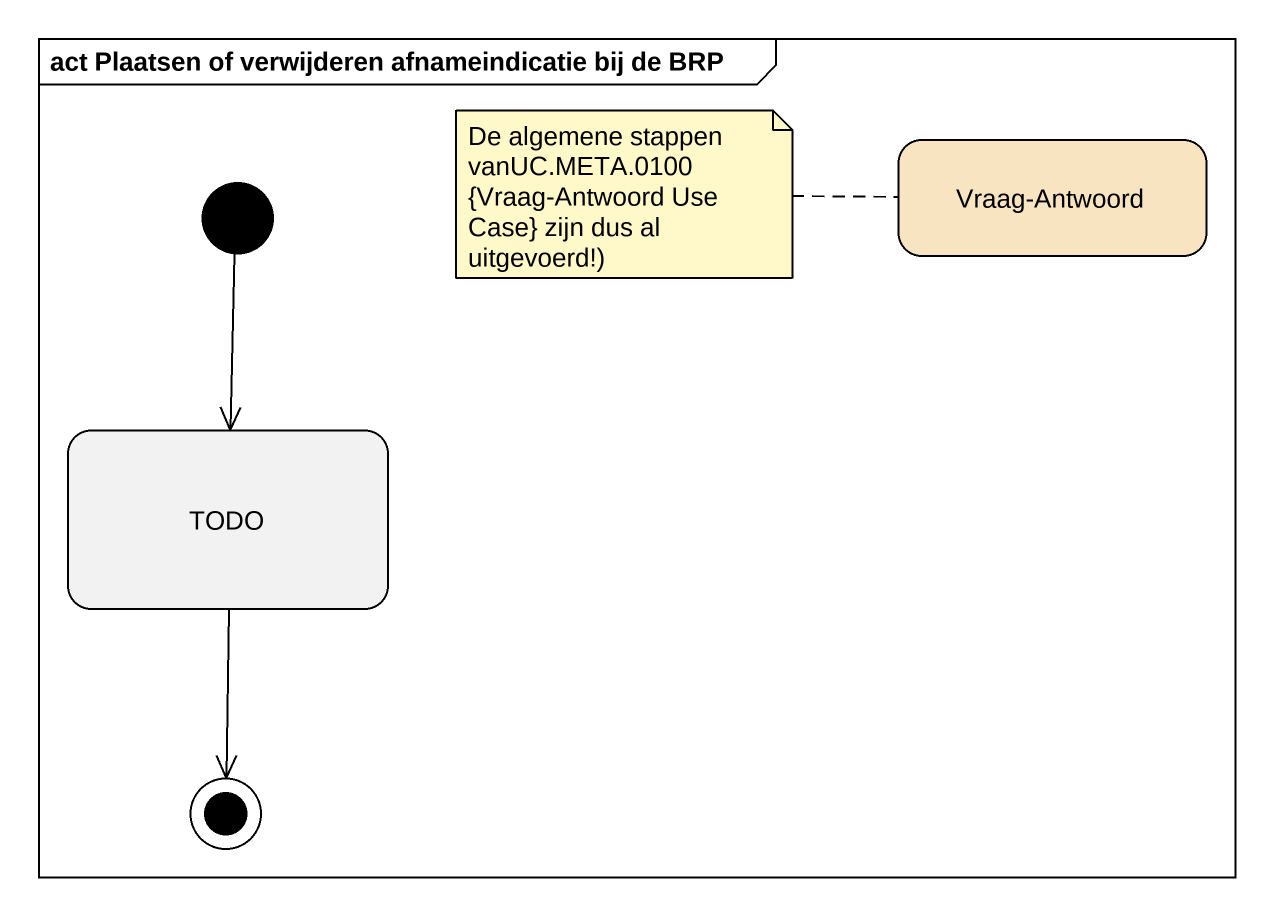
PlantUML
@startuml
mainframe act Plaatsen of verwijderen afnameindicatie bij de BRP
hide empty description
state "Vraag-Antwoord" as Vraag_Antwoord #F8E4C0
state TODO
[*] --> TODO
TODO --> [*]
note left of Vraag_Antwoord : De algemene stappen vanUC.META.0100 {Vraag-Antwoord Use Case} zijn dus al uitgevoerd!)
@enduml
